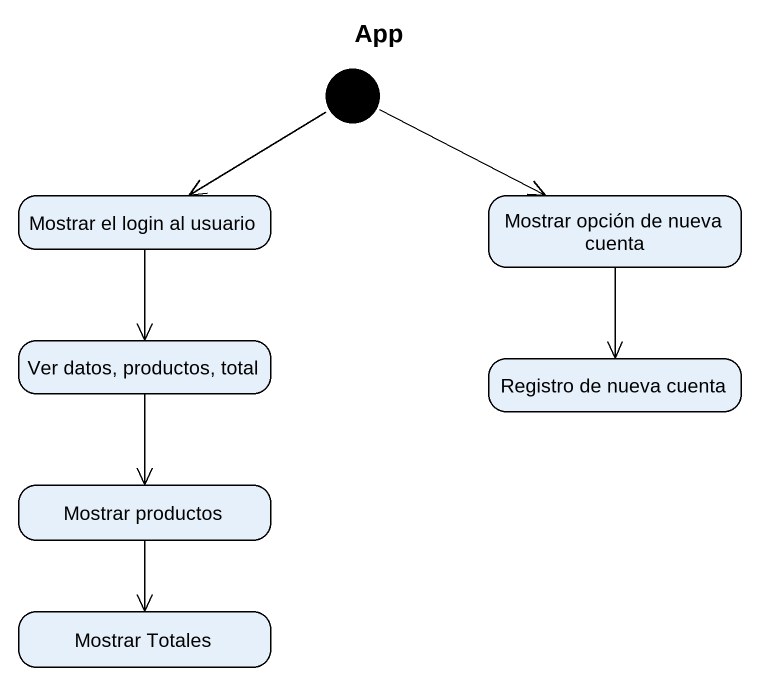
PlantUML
@startuml
title App
hide empty description
state "Mostrar el login al usuario" as Mostrar_el_login_al_usuario
state "Mostrar opción de nueva cuenta" as Mostrar_opción_de_nueva
state "Ver datos, productos, total" as Ver_datos_productos_total
state "Registro de nueva cuenta" as Registro_de_nueva_cuenta
state "Mostrar productos" as Mostrar_productos
state "Mostrar Totales" as Mostrar_Totales
[*] --> Mostrar_el_login_al_usuario
[*] -right-> Mostrar_opción_de_nueva
Mostrar_el_login_al_usuario --> Ver_datos_productos_total
Mostrar_opción_de_nueva --> Registro_de_nueva_cuenta
Ver_datos_productos_total --> Mostrar_productos
Mostrar_productos --> Mostrar_Totales
@enduml
